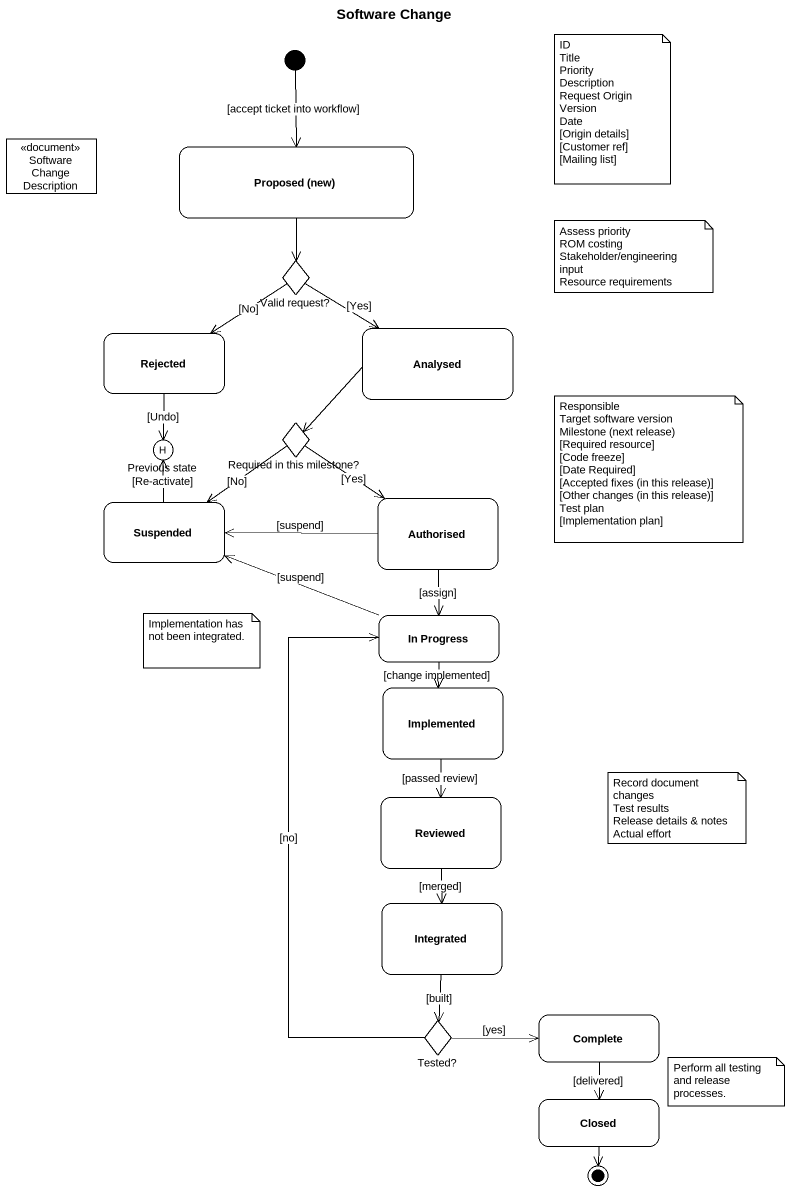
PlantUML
@startuml
title Software Change
hide empty description
state "Software Change Description" as Software_Change_Description <<document>>
state "Proposed (new)" as Proposed_new
state "Valid request?" as Valid_request <<choice>>
state Rejected
state Analysed
state "Previous state" as Previous_state <<history>>
state "Required in this milestone?" as Required_in_this_milestone <<choice>>
state Authorised
state Suspended
state "In Progress" as In_Progress
state Implemented
state Reviewed
state Integrated
state "Tested?" as Tested <<choice>>
state Complete
state Closed
[*] --> Proposed_new : [accept ticket into workflow]
Proposed_new --> Valid_request
Valid_request --> Rejected : [No]
Valid_request --> Analysed : [Yes]
Rejected --> Previous_state : [Undo]
Analysed -left-> Required_in_this_milestone
Required_in_this_milestone --> Authorised : [Yes]
Required_in_this_milestone --> Suspended : [No]
Authorised -left-> Suspended : [suspend]
Authorised --> In_Progress : [assign]
Suspended -up-> Previous_state : [Re-activate]
In_Progress -left-> Suspended : [suspend]
In_Progress --> Implemented : [change implemented]
Implemented --> Reviewed : [passed review]
Reviewed --> Integrated : [merged]
Integrated --> Tested : [built]
Tested -up-> In_Progress : [no]
Tested -right-> Complete : [yes]
Complete --> Closed : [delivered]
Closed --> [*]
note as N1
  ID
  Title
  Priority
  Description
  Request Origin
  Version
  Date
  [Origin details]
  [Customer ref]
  [Mailing list]
end note
note as N2
  Assess priority
  ROM costing
  Stakeholder/engineering input
  Resource requirements
end note
note as N3
  Responsible
  Target software version
  Milestone (next release)
  [Required resource]
  [Code freeze]
  [Date Required]
  [Accepted fixes (in this release)]
  [Other changes (in this release)]
  Test plan
  [Implementation plan]
end note
note as N4
  Implementation has not been integrated.
end note
note as N5
  Record document changes
  Test results
  Release details & notes
  Actual effort
end note
note as N6
  Perform all testing and release processes.
end note
@enduml
